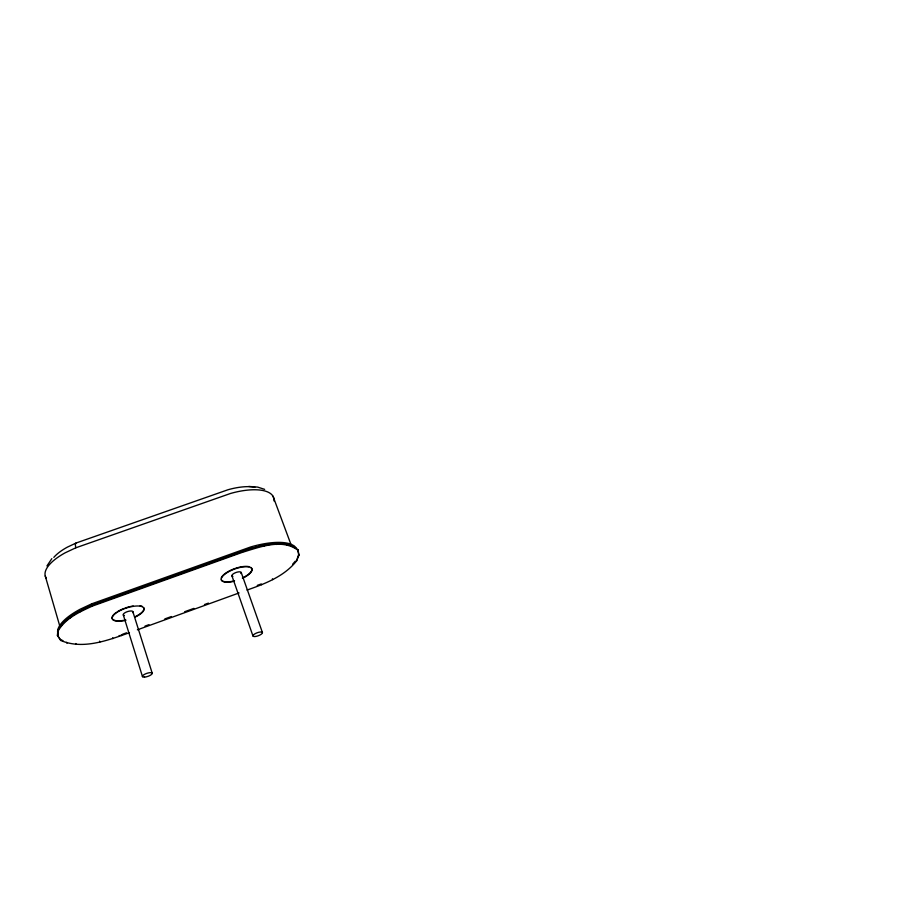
<?xml version="1.0" encoding="UTF-8"?>
<svg xmlns="http://www.w3.org/2000/svg" width="905" height="905" viewBox="0 0 905 905"><rect width="100%" height="100%" fill="white"/><g stroke="black" fill="none" stroke-linecap="round" stroke-linejoin="round"><path stroke-width="1.36" d="M129.438 632.708C107.91 640.299 82.955 649.982 60.692 640.446L57.4 635.344L57.943 629.971C65.183 617.312 79.312 611.056 92.005 605.219L250.923 548.272M57.66 636.249L57.943 629.971M296.342 548.306A51.393 18.439 -20 0 0 250.47 547.039L91.812 603.793L92.321 605.468M296.557 560.942L298.967 555.206L298.073 550.376C282.292 538.113 259.667 547.163 242.54 552.265L242.235 551.383C259.35 546.281 281.987 537.242 297.745 549.527L298.65 554.358L296.557 560.942C284.306 576.383 265.063 583.782 246.997 590.071M46.936 565.942L51.845 558.623M58.203 630.875C65.454 618.217 79.583 611.972 92.287 606.124L242.54 552.265M292.598 564.268L295.335 561.145M254.859 487.195A39.673 15.86 -19.6 0 0 228.026 489.741L76.178 542.989L67.298 547.174A41.042 16.019 -17.2 0 0 53.814 557.378M273.989 500.951A46.845 18.507 -19.6 0 0 230.583 493.451L75.828 547.797L65.251 552.763A48.463 18.711 -17.2 0 0 46.268 578.216M91.812 603.793L80.138 609.235A53.191 18.643 -17.8 0 0 57.83 633.421M81.699 610.253L92.242 605.332M122.571 634.247L126.53 632.81M145.015 626.102L148.974 624.665M164.823 618.918L171.43 616.531M184.631 611.746L193.885 608.386M204.44 604.563L208.41 603.126M257.269 585.399L261.228 583.963L261.624 584.766M137.368 629.835L239.078 592.945M93.566 604.857L251.013 548.498A51.574 18.451 -20 0 1 263.966 545.364M248.785 486.438L257.665 487.105L264.633 489.356M57.4 635.344L60.431 639.552L62.965 640.661M297.745 549.527L298.073 550.376M298.65 554.358L298.967 555.206M293.537 545.964L293.853 546.812M273.005 496.212L291.455 545.783M286.206 543.928L286.523 544.787M276.206 543.622L276.523 544.493M264.215 545.104L264.532 545.975M272.405 578.804L272.71 579.641M251.07 548.283L251.386 549.165M241.216 572.492L262.427 632.538A5.034 1.595 -20.2 0 1 255.798 636.441A5.034 1.595 -20.2 0 1 254.871 633.839A5.034 1.595 -20.2 0 1 262.427 632.538M231.929 575.84L252.981 636.011M132.831 611.576L152.176 673.105M123.329 615.004L142.504 676.657M121.247 634.722L121.508 635.582M119.166 635.468L119.426 636.328M112.706 637.765L112.978 638.625M99.607 641.147L99.867 642.007M80.115 610.762L80.387 611.667M69.674 617.221L69.934 618.126M75.839 643.534L76.099 644.417M62.106 623.783L62.366 624.688M66.755 642.335L67.004 643.217M45.25 575.965L60.035 626.916M60.431 639.552L60.692 640.446M75.816 547.785A11.426 2.466 67.5 0 1 76.19 543.011M265.335 545.115A51.574 18.451 -20 0 1 285.641 544.21M287.032 544.425A51.574 18.451 -20 0 1 292.869 546.201M58.124 635.027A53.384 18.654 -17.9 0 1 57.943 632.505M62.773 623.624A53.384 18.654 -17.9 0 1 80.522 610.796M233.366 581.44A16.256 5.792 -19.8 0 1 223.399 575.433A16.256 5.792 -19.8 0 1 248.321 566.858A16.256 5.792 -19.8 0 1 242.517 578.295M125.818 620.298A16.697 5.849 -18.1 0 1 113.872 614.88A16.697 5.849 -18.1 0 1 139.472 606.067A16.697 5.849 -18.1 0 1 135.196 617.063M124.449 615.547A5.068 1.776 -18.1 0 1 124.279 613.205A5.068 1.776 -18.1 0 1 130.399 610.999A5.068 1.776 -18.1 0 1 132.662 612.583M232.868 576.44A4.932 1.765 -19.8 0 1 233.128 573.974A4.932 1.765 -19.8 0 1 239.101 571.824A4.932 1.765 -19.8 0 1 240.9 573.544M250.855 567.424A16.256 5.803 -19.8 0 1 242.393 577.967M234.565 580.795A16.256 5.803 -19.8 0 1 221.261 579.698M221.227 578.103A16.256 5.803 -19.8 0 1 241.284 566.835M242.551 566.632A16.256 5.803 -19.8 0 1 248.875 566.643M143.703 607.662A16.686 5.849 -18.1 0 1 135.094 616.724M125.705 619.959A16.686 5.849 -18.1 0 1 112.933 619.529A16.686 5.849 -18.1 0 1 116.417 612.334M117.424 611.678A16.686 5.849 -18.1 0 1 123.883 608.522M124.901 608.137A16.686 5.849 -18.1 0 1 129.11 606.836M130.501 606.508A16.686 5.849 -18.1 0 1 133.227 605.988M140.105 605.83A16.686 5.849 -18.1 0 1 142.402 606.508M92.389 606.09L92.118 605.174L92.287 606.124M144.551 677.11A5.17 1.606 -18.8 0 0 152.244 673.524A5.17 1.606 -18.8 0 0 145.219 673.999A5.17 1.606 -18.8 0 0 144.551 677.11"/></g></svg>
